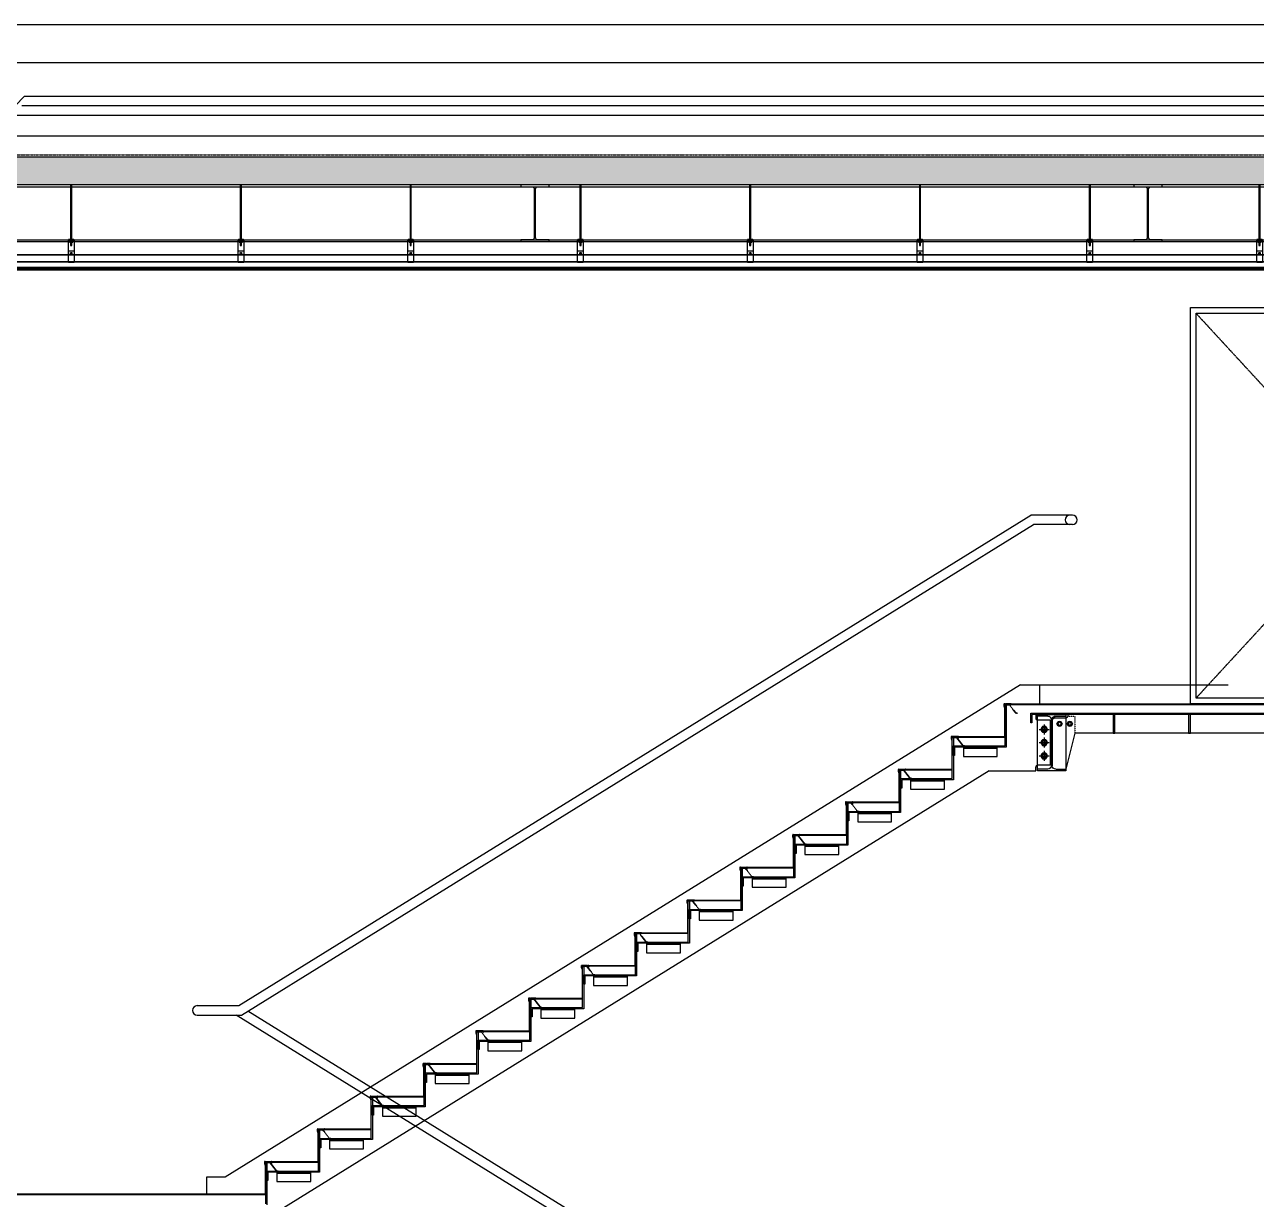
# Model space of a CAD drawing. Header units: millimetres. Extents: x 922366 to 1647943, y -534868 to 518781.
# Drawn here: x 1250830 to 1257360, y 188895 to 195122 of the extents above; entities that cross this region are included whole.
import ezdxf
from ezdxf.xclip import XClip

# ---------------------------------------------------------------- set-up
doc = ezdxf.new("R2010")
doc.units = ezdxf.units.MM
doc.header["$XCLIPFRAME"] = 0
for name, pattern in [('XR-SECTION$0$DASHED2', [0.375, 0.25, -0.125]), ('XR-SECTION$0$HID', [2.3, 1.5, -0.8]), ('XR-SECTION$0$HIDDEN', [0.375, 0.25, -0.125]), ('XR-SECTION$0$HIDDENX2', [0.75, 0.5, -0.25])]:
    doc.linetypes.add(name, pattern=pattern)
for name, color, linetype in [('XR-SECTION$0$01단열재', 55, 'Continuous'), ('XR-SECTION$0$01하지철물', 8, 'Continuous'), ('XR-SECTION$0$3', 3, 'Continuous'), ('XR-SECTION$0$6', 6, 'Continuous'), ('XR-SECTION$0$8', 8, 'Continuous'), ('XR-SECTION$0$A-6NONSLIP', 6, 'Continuous'), ('XR-SECTION$0$AA-ELEV-PCN9', 9, 'Continuous'), ('XR-SECTION$0$AA-SSXS', 6, 'Continuous'), ('XR-SECTION$0$B&G', 9, 'Continuous'), ('XR-SECTION$0$CEILING', 6, 'Continuous'), ('XR-SECTION$0$CON', 2, 'Continuous'), ('XR-SECTION$0$DIM', 7, 'Continuous'), ('XR-SECTION$0$ELE-6', 6, 'Continuous'), ('XR-SECTION$0$ELE-8', 8, 'Continuous'), ('XR-SECTION$0$FI', 6, 'Continuous'), ('XR-SECTION$0$HAT-254', 254, 'Continuous'), ('XR-SECTION$0$S-STEEL', 2, 'Continuous'), ('XR-SECTION$0$SEC-5', 6, 'Continuous'), ('XR-SECTION$0$STEEL', 4, 'Continuous'), ('XR-SECTION$0$X-ER', 15, 'XR-SECTION$0$ER-X'), ('XR-SECTION$0$하부기둥-1', 7, 'Continuous')]:
    doc.layers.add(name, color=color, linetype=linetype)
doc.styles.add('XR-SECTION$0$Standard', font='malgun.ttf')
doc.linetypes.add('XR-SECTION$0$ER-X', pattern='A,10,-0.8,["X",XR-SECTION$0$Standard,S=0.6,R=0,X=-0.15,Y=-0.3],-0.8', length=11.6)
doc.linetypes.add('XR-SECTION$0$INSUL150', pattern='A,0.00254,-2.54,[134,ltypeshp.shx,S=18.75,R=0,X=-2.54,Y=0],-69.92,[134,ltypeshp.shx,S=18.75,R=180,X=2.54,Y=0],-2.54', length=75.00254)

# ---------------------------------------------------------------- blocks, each defined once
blk = doc.blocks.new('XR-SECTION$0$non-slip')
at = {"layer": 'XR-SECTION$0$A-6NONSLIP', "color": 252}
blk.add_line((0, -1.4), (0, -1.9), dxfattribs=at)
blk.add_lwpolyline([(0, 0), (-2.9, 0), (-2.9, -10.7), (-1, -19.5), (0, -19.5), (-2, -10.7), (-2, -1), (0, -1)], dxfattribs=at)
for points in [[(-1, -1), (-1, -2.9, 0.414214), (1, -4.9), (32.2, -4.9, 0.414214), (34.1, -2.9), (34.1, -1), (34.1, -0.6, -0.387049), (36.3, -2), (36.3, -6.8), (37.1, -6.8), (37.1, -2, 0.399889), (33.2, 0)], [(1, -3.9, -0.571103), (1, -2), (10.7, -2), (10.7, -2.9), (13.7, -2.9), (13.7, -2), (21.5, -2), (21.5, -2.9), (24.4, -2.9), (24.4, -2), (32.2, -2, -0.473295), (32.2, -3.9)]]:
    blk.add_lwpolyline(points, format="xyb", dxfattribs=at)
blk.add_lwpolyline([(32.2, -3.9), (1, -3.9, -0.414214), (0, -2.9), (0, -1), (0, 0), (0, 1), (5.9, 1), (5.9, 0), (7.8, 0), (7.8, 1), (12.7, 1), (12.7, 1), (12.7, 0), (14.6, 0), (14.6, 1), (19.5, 1), (19.5, 0), (21.5, 0), (21.5, 1), (26.3, 1), (26.3, 0), (28.3, 0), (28.3, 1), (33.2, 1), (33.2, 0), (33.2, -2.9, -0.414214)], format="xyb", close=True, dxfattribs=at)
at = {"layer": 'XR-SECTION$0$A-6NONSLIP', "color": 252, "linetype": 'XR-SECTION$0$HIDDEN'}
blk.add_lwpolyline([(17.5, -4.9), (26, -4.9), (60.5, -49), (68.5, -49), (68.5, -50), (60, -50), (25.5, -5.9), (17.5, -5.9)], close=True, dxfattribs=at)
blk = doc.blocks.new('*U559')
at = {"layer": 'XR-SECTION$0$하부기둥-1', "color": 3, "linetype": 'ByBlock', "ltscale": 0.5}
for p, q in [((-21.3, 141), (-75, 141)), ((21.2, 141), (75, 141)), ((-3.3, 123), (-3.3, -123)), ((3.2, 123), (3.2, -123)), ((-21.3, -141), (-75, -141)), ((21.2, -141), (75, -141))]:
    blk.add_line(p, q, dxfattribs=at)
for points in [[(75, 141), (75, 150), (-75, 150), (-75, 141)], [(-75, -141), (-75, -150), (75, -150), (75, -141)]]:
    blk.add_lwpolyline(points, dxfattribs=at)
at = {"layer": 'XR-SECTION$0$하부기둥-1', "color": 3, "linetype": 'ByBlock', "ltscale": 0.1}
for centre, start, end in [((-21.3, 123), 0, 90), ((21.2, -123), 180, 270)]:
    blk.add_arc(centre, 18, start, end, dxfattribs=at)
at = {"layer": 'XR-SECTION$0$하부기둥-1', "color": 3, "linetype": 'ByBlock', "ltscale": 0.5}
for centre, start, end in [((21.2, 123), 90, 180), ((-21.3, -123), 270, 0)]:
    blk.add_arc(centre, 18, start, end, dxfattribs=at)
blk = doc.blocks.new('XR-SECTION$0$A$C312B4685')
at = {"color": 252, "linetype": 'Continuous'}
for p, q in [((-80, -107), (-80, -213)), ((-133, -160), (-27, -160)), ((-80, -247), (-80, -353)), ((-133, -300), (-27, -300)), ((-80, -387), (-80, -493)), ((-133, -440), (-27, -440))]:
    blk.add_line(p, q, dxfattribs=at)
for points in [[(-63, -130), (-97, -130), (-115, -160), (-97, -190), (-63, -190), (-45, -160)], [(-63, -270), (-97, -270), (-115, -300), (-97, -330), (-63, -330), (-45, -300)], [(-63, -410), (-97, -410), (-115, -440), (-97, -470), (-63, -470), (-45, -440)]]:
    blk.add_lwpolyline(points, close=True, dxfattribs=at)
for centre, radius in [((-80, -160), 30), ((-80, -160), 20), ((-80, -300), 30), ((-80, -300), 20), ((-80, -440), 30), ((-80, -440), 20)]:
    blk.add_circle(centre, radius, dxfattribs=at)
at = {"layer": 'XR-SECTION$0$B&G', "color": 252, "ltscale": 4}
for p, q in [((-170, 0), (-170, -40)), ((-170, -600), (-170, -560))]:
    blk.add_line(p, q, dxfattribs=at)
at = {"layer": 'XR-SECTION$0$CON', "color": 252, "ltscale": 10}
for p, q in [((-16, -60), (-150, -60)), ((-16, -60), (-16, -540)), ((-16, -540), (-150, -540))]:
    blk.add_line(p, q, dxfattribs=at)
at = {"layer": 'XR-SECTION$0$CON', "color": 252, "linetype": 'XR-SECTION$0$DASHED2', "ltscale": 100}
blk.add_line((-150, -540), (-150, -60), dxfattribs=at)
at = {"layer": 'XR-SECTION$0$CON', "color": 252, "ltscale": 10}
for centre, start, end in [((-150, -40), 180, 270), ((-150, -560), 90, 180)]:
    blk.add_arc(centre, 20, start, end, dxfattribs=at)
blk = doc.blocks.new('XR-SECTION$0$A$C4572204D')
at = {"layer": 'XR-SECTION$0$CON', "color": 252, "ltscale": 10}
blk.add_line((150, -582), (150, -18), dxfattribs=at)
blk.add_lwpolyline([(-246, -200), (-150, -582)], dxfattribs=at)
blk = doc.blocks.new('XR-SECTION$0$A$C1BF81989')
at = {"color": 252, "linetype": 'Continuous'}
for points in [[(-178, -76), (-206, -76), (-220, -100), (-206, -124), (-178, -124), (-164, -100)], [(-70, -76), (-98, -76), (-112, -100), (-98, -124), (-70, -124), (-56, -100)]]:
    blk.add_lwpolyline(points, close=True, dxfattribs=at)
for centre, radius in [((-192, -100), 24), ((-192, -100), 16), ((-84, -100), 24), ((-84, -100), 16)]:
    blk.add_circle(centre, radius, dxfattribs=at)
at = {"layer": 'XR-SECTION$0$B&G', "color": 252, "linetype": 'Continuous', "ltscale": 2}
for p, q in [((-170, 0), (-170, -20)), ((-150, -40), (-27, -40))]:
    blk.add_line(p, q, dxfattribs=at)
blk.add_arc((-150, -20), 20, 180, 270, dxfattribs=at)
at = {"layer": 'XR-SECTION$0$CON', "color": 252, "ltscale": 10}
blk.add_arc((-6, -18), 30, 180, 270, dxfattribs=at)
at = {"layer": 'XR-SECTION$0$DIM', "color": 252, "linetype": 'XR-SECTION$0$DASHED2', "ltscale": 0.1}
blk.add_lwpolyline([(-170, -18), (-246, -18), (-246, -200)], dxfattribs=at)
at = {"color": 252}
blk.add_blockref('XR-SECTION$0$A$C4572204D', (0, 0), dxfattribs=at)
blk = doc.blocks.new('XR-SECTION$0$stair1')
at = {"layer": 'XR-SECTION$0$ELE-8', "color": 252}
blk.add_line((-61.5, -61, 0), (-241.5, -61, 0), dxfattribs=at)
blk.add_lwpolyline([(-33.2, -3), (-283, -3)], dxfattribs=at)
blk.add_lwpolyline([(-61.5, -106), (-241.5, -106), (-241.5, -56), (-61.5, -56)], close=True, dxfattribs=at)
at = {"layer": 'XR-SECTION$0$FI', "color": 252}
for points in [[(-33.2, 0), (-283, 0)], [(0, 0), (0, -173.3)]]:
    blk.add_lwpolyline(points, dxfattribs=at)
at = {"layer": 'XR-SECTION$0$STEEL', "color": 252}
blk.add_lwpolyline([(-289, 168.3), (-289, -56), (-15, -56), (-15, -100), (-9, -100), (-9, -50), (-283, -50), (-283, 168.3)], close=True, dxfattribs=at)
at = {"layer": 'XR-SECTION$0$A-6NONSLIP', "color": 252, "extrusion": (0, 0, -1), "zscale": -1}
blk.add_blockref('XR-SECTION$0$non-slip', (0, 0), dxfattribs=at)
blk = doc.blocks.new('XR-SECTION$0$str-sec2')
at = {"layer": 'XR-SECTION$0$ELE-6', "color": 252}
for p, q in [((5825, 5300), (1608.8, 2690)), ((5658.4, 4844), (1458.3, 2244)), ((5658.4, 4844), (5905, 4844))]:
    blk.add_line(p, q, dxfattribs=at)
for points in [[(5825, 5300), (5925, 5300), (5925, 5200)], [(1608.8, 2690), (1508.8, 2690), (1508.8, 2600)]]:
    blk.add_lwpolyline(points, dxfattribs=at)
at = {"layer": 'XR-SECTION$0$ELE-8', "color": 252}
for points in [[(5777.1, 5197), (8269, 5197)], [(1823, 2597), (-69, 2597)]]:
    blk.add_lwpolyline(points, dxfattribs=at)
blk.add_lwpolyline([(6065, 4844), (5915, 4844), (5915, 5144), (6065, 5144)], close=True, dxfattribs=at)
at = {"layer": 'XR-SECTION$0$FI', "color": 252}
for points in [[(5740, 5200), (8269, 5200)], [(5740, 5200), (5740, 5026.7)], [(6020, 5200), (8275, 5200)], [(1820, 2600), (-69, 2600)]]:
    blk.add_lwpolyline(points, dxfattribs=at)
at = {"layer": 'XR-SECTION$0$STEEL', "color": 252}
blk.add_line((8002, 5044), (6113, 5044), dxfattribs=at)
for points in [[(8275, 5144), (5885, 5144), (5885, 5100), (5879, 5100), (5879, 5150), (8269, 5150), (8269, 5200)], [(1823, 2550), (1823, 2768.4), (1829, 2768.4), (1829, 2544)]]:
    blk.add_lwpolyline(points, dxfattribs=at)
for points in [[(6315, 5144), (6315, 5044), (6325, 5044), (6325, 5144)], [(6715, 5144), (6715, 5044), (6725, 5044), (6725, 5144)]]:
    blk.add_lwpolyline(points, close=True, dxfattribs=at)
at = {"color": 252, "yscale": 0.5, "zscale": 0.5}
for name, xscale in [('XR-SECTION$0$A$C312B4685', 0.5), ('XR-SECTION$0$A$C1BF81989', -0.5)]:
    blk.add_blockref(name, (5990, 5144), dxfattribs=dict(at, xscale=xscale))
at = {"layer": 'XR-SECTION$0$A-6NONSLIP', "color": 252}
blk.add_blockref('XR-SECTION$0$non-slip', (5740, 5200), dxfattribs=at)
at = {"layer": 'XR-SECTION$0$CON', "color": 252, "xscale": -1}
for p in [(5460, 5026.7), (5180, 4853.3), (4900, 4680), (4620, 4506.7), (4340, 4333.4), (4060, 4160), (3780, 3986.7), (3500, 3813.4), (3220, 3640), (2940, 3466.7), (2660, 3293.4), (2380, 3120), (2100, 2946.7), (1820, 2773.4)]:
    blk.add_blockref('XR-SECTION$0$stair1', p, dxfattribs=at)
at = {"layer": 'XR-SECTION$0$STEEL', "color": 252, "ltscale": 100, "xscale": -1}
blk.add_blockref('*U559', (5990, 4994), dxfattribs=at)
blk = doc.blocks.new('*U250')
at = {"layer": 'XR-SECTION$0$STEEL', "color": 252}
blk.add_lwpolyline([(-16.25, -9, -0.4142136), (-3.25, -22), (-3.25, -278, -0.4142136), (-16.25, -291), (-75, -291), (-75, -300), (75, -300), (75, -291), (16.25, -291, -0.4142136), (3.25, -278), (3.25, -22, -0.4142136), (16.25, -9), (75, -9), (75, 0), (-75, 0), (-75, -9)], format="xyb", close=True, dxfattribs=at)
blk = doc.blocks.new('XR-SECTION$0$dr-pn')
at = {"layer": 'XR-SECTION$0$AA-ELEV-PCN9', "color": 252}
for points in [[(0, 2100), (0, 0), (1000, 0), (1000, 2100)], [(30, 2070), (30, 30), (970, 30), (970, 2070)]]:
    blk.add_lwpolyline(points, close=True, dxfattribs=at)
at = {"layer": 'XR-SECTION$0$AA-ELEV-PCN9', "color": 252, "linetype": 'XR-SECTION$0$HIDDENX2'}
blk.add_lwpolyline([(970, 2070), (30, 1050), (970, 30)], dxfattribs=at)
blk = doc.blocks.new('*U400')
at = {"color": 252}
for p, q in [((326.1, 66), (326.1, 26)), ((326.1, 66), (7740.1, 66)), ((839.9, 84), (809.9, 84)), ((831.8, 72), (818, 72)), ((824.9, 78.2), (824.9, 65.8)), ((1739.9, 84), (1709.9, 84)), ((1731.8, 72), (1718, 72)), ((1724.9, 78.2), (1724.9, 65.8)), ((2639.9, 84), (2609.9, 84)), ((2631.8, 72), (2618, 72)), ((2624.9, 78.2), (2624.9, 65.8)), ((3539.9, 84), (3509.9, 84)), ((3531.8, 72), (3518, 72)), ((3524.9, 78.2), (3524.9, 65.8)), ((4439.9, 84), (4409.9, 84)), ((4431.8, 72), (4418, 72)), ((4424.9, 78.2), (4424.9, 65.8)), ((5339.9, 84), (5309.9, 84)), ((5331.8, 72), (5318, 72)), ((5324.9, 78.2), (5324.9, 65.8)), ((6239.9, 84), (6209.9, 84)), ((6231.8, 72), (6218, 72)), ((6224.9, 78.2), (6224.9, 65.8)), ((7139.9, 84), (7109.9, 84)), ((7131.8, 72), (7118, 72)), ((7124.9, 78.2), (7124.9, 65.8)), ((7740.1, 66), (7740.1, 26)), ((303.7, 11), (315.5, 11)), ((326.1, 63), (7740.1, 63)), ((326.1, 29), (7740.1, 29)), ((326.1, 26), (7740.1, 26)), ((7762.5, 11), (7750.7, 11)), ((336.1, -1), (7730.1, -1)), ((336.1, -16), (336.1, -1)), ((336.1, -8), (7730.1, -8)), ((336.1, -16), (7730.1, -16)), ((7730.1, -16), (7730.1, -1))]:
    blk.add_line(p, q, dxfattribs=at)
for points in [[(821.5, 434), (821.5, 113.9), (828.2, 113.9), (828.2, 434)], [(1721.5, 434), (1721.5, 113.9), (1728.2, 113.9), (1728.2, 434)], [(2621.5, 434), (2621.5, 113.9), (2628.2, 113.9), (2628.2, 434)], [(3521.5, 434), (3521.5, 113.9), (3528.2, 113.9), (3528.2, 434)], [(4421.5, 434), (4421.5, 113.9), (4428.2, 113.9), (4428.2, 434)], [(5321.5, 434), (5321.5, 113.9), (5328.2, 113.9), (5328.2, 434)], [(6221.5, 434), (6221.5, 113.9), (6228.2, 113.9), (6228.2, 434)], [(7121.5, 434), (7121.5, 113.9), (7128.2, 113.9), (7128.2, 434)], [(839.9, 143), (838.6, 145), (811.2, 145), (809.9, 143), (809.9, 138), (811.2, 136), (838.6, 136), (839.9, 138), (809.9, 138)], [(816.1, 136), (816.1, 131), (833.7, 131), (833.7, 136)], [(1739.9, 143), (1738.6, 145), (1711.2, 145), (1709.9, 143), (1709.9, 138), (1711.2, 136), (1738.6, 136), (1739.9, 138), (1709.9, 138)], [(1716.1, 136), (1716.1, 131), (1733.7, 131), (1733.7, 136)], [(2639.9, 143), (2638.6, 145), (2611.2, 145), (2609.9, 143), (2609.9, 138), (2611.2, 136), (2638.6, 136), (2639.9, 138), (2609.9, 138)], [(2616.1, 136), (2616.1, 131), (2633.7, 131), (2633.7, 136)], [(3539.9, 143), (3538.6, 145), (3511.2, 145), (3509.9, 143), (3509.9, 138), (3511.2, 136), (3538.6, 136), (3539.9, 138), (3509.9, 138)], [(3516.1, 136), (3516.1, 131), (3533.7, 131), (3533.7, 136)], [(4439.9, 143), (4438.6, 145), (4411.2, 145), (4409.9, 143), (4409.9, 138), (4411.2, 136), (4438.6, 136), (4439.9, 138), (4409.9, 138)], [(4416.1, 136), (4416.1, 131), (4433.7, 131), (4433.7, 136)], [(5339.9, 143), (5338.6, 145), (5311.2, 145), (5309.9, 143), (5309.9, 138), (5311.2, 136), (5338.6, 136), (5339.9, 138), (5309.9, 138)], [(5316.1, 136), (5316.1, 131), (5333.7, 131), (5333.7, 136)], [(6239.9, 143), (6238.6, 145), (6211.2, 145), (6209.9, 143), (6209.9, 138), (6211.2, 136), (6238.6, 136), (6239.9, 138), (6209.9, 138)], [(6216.1, 136), (6216.1, 131), (6233.7, 131), (6233.7, 136)], [(7139.9, 143), (7138.6, 145), (7111.2, 145), (7109.9, 143), (7109.9, 138), (7111.2, 136), (7138.6, 136), (7139.9, 138), (7109.9, 138)], [(7116.1, 136), (7116.1, 131), (7133.7, 131), (7133.7, 136)]]:
    blk.add_lwpolyline(points, dxfattribs=at)
for points in [[(809.9, 143), (839.9, 143), (839.9, 24), (809.9, 24)], [(1709.9, 143), (1739.9, 143), (1739.9, 24), (1709.9, 24)], [(2609.9, 143), (2639.9, 143), (2639.9, 24), (2609.9, 24)], [(3509.9, 143), (3539.9, 143), (3539.9, 24), (3509.9, 24)], [(4409.9, 143), (4439.9, 143), (4439.9, 24), (4409.9, 24)], [(5309.9, 143), (5339.9, 143), (5339.9, 24), (5309.9, 24)], [(6209.9, 143), (6239.9, 143), (6239.9, 24), (6209.9, 24)], [(7109.9, 143), (7139.9, 143), (7139.9, 24), (7109.9, 24)], [(333.1, -19), (352.1, -19), (352.1, -22), (330.1, -22), (330.1, 0), (308.1, 0), (308.1, 22), (311.1, 22), (311.1, 3), (333.1, 3)], [(7733.1, -19), (7714.1, -19), (7714.1, -22), (7736.1, -22), (7736.1, 0), (7758.1, 0), (7758.1, 22), (7755.1, 22), (7755.1, 3), (7733.1, 3)]]:
    blk.add_lwpolyline(points, close=True, dxfattribs=at)
for centre, radius in [((824.9, 72), 4.25), ((824.9, 72), 3.25), ((1724.9, 72), 4.25), ((1724.9, 72), 3.25), ((2624.9, 72), 4.25), ((2624.9, 72), 3.25), ((3524.9, 72), 4.25), ((3524.9, 72), 3.25), ((4424.9, 72), 4.25), ((4424.9, 72), 3.25), ((5324.9, 72), 4.25), ((5324.9, 72), 3.25), ((6224.9, 72), 4.25), ((6224.9, 72), 3.25), ((7124.9, 72), 4.25), ((7124.9, 72), 3.25)]:
    blk.add_circle(centre, radius, dxfattribs=at)
blk = doc.blocks.new('XR-SECTION')
at = {"layer": 'XR-SECTION$0$HAT-254'}
h = blk.add_hatch(color=8, dxfattribs=at)
h.dxf.hatch_style = 1
h.paths.add_polyline_path([(267725, 39893.637), (267725, 40043.637), (267600, 40043.637), (267600, 40563.637), (267450, 40563.637), (267450, 40043.637), (259435, 40043.637), (259435, 40563.637), (259285, 40563.637), (259285, 40043.637), (259185, 40043.637), (259185, 39893.637)])
at = {"layer": 'XR-SECTION$0$01단열재', "color": 8, "linetype": 'XR-SECTION$0$INSUL150', "ltscale": 0.014}
blk.add_line((259445, 40153.637), (267450, 40153.637), dxfattribs=at)
at = {"layer": 'XR-SECTION$0$01하지철물', "color": 8}
for p, q in [((259525, 39884.637), (267385, 39884.637)), ((259525, 39602.637), (267500, 39602.637)), ((259525, 39593.637), (267500, 39593.637))]:
    blk.add_line(p, q, dxfattribs=at)
at = {"layer": 'XR-SECTION$0$3', "color": 8}
for p, q in [((259945, 40313.637), (259995, 40363.637)), ((259995, 40363.637), (266890, 40363.637))]:
    blk.add_line(p, q, dxfattribs=at)
at = {"layer": 'XR-SECTION$0$6', "color": 8, "linetype": 'XR-SECTION$0$HID'}
blk.add_line((259475, 40053.637), (267450, 40053.637), dxfattribs=at)
at = {"layer": 'XR-SECTION$0$8', "color": 8}
for p, q in [((258920, 40743.637), (267965, 40743.637)), ((259515, 40543.637), (267400, 40543.637))]:
    blk.add_line(p, q, dxfattribs=at)
at = {"layer": 'XR-SECTION$0$AA-ELEV-PCN9', "color": 8}
blk.add_line((265375.032, 37243.637), (266375, 37243.637), dxfattribs=at)
at = {"layer": 'XR-SECTION$0$AA-SSXS', "color": 8}
for p, q in [((261129.919, 35543.637), (265330, 38143.637)), ((265550, 38143.637), (265330, 38143.637)), ((261144.143, 35493.637), (265344.223, 38093.637)), ((265550, 38093.637), (265344.223, 38093.637)), ((260910, 35543.637), (261129.919, 35543.637)), ((260910, 35493.637), (261144.143, 35493.637)), ((265282.343, 32914.384), (261115.777, 35493.637)), ((265330.081, 32943.637), (261177.457, 35514.26))]:
    blk.add_line(p, q, dxfattribs=at)
for centre, start, end in [((265536.857, 38118.597), 90, 270), ((265550, 38118.637), 270, 90), ((260910, 35518.637), 90, 270)]:
    blk.add_arc(centre, 25, start, end, dxfattribs=at)
at = {"layer": 'XR-SECTION$0$CON', "color": 8}
for points in [[(259435, 40563.637), (259435, 40043.637), (267450, 40043.637)], [(267725, 39893.637), (259185, 39893.637)]]:
    blk.add_lwpolyline(points, dxfattribs=at)
at = {"layer": 'XR-SECTION$0$SEC-5', "color": 8}
blk.add_line((259445, 40263.637), (267450, 40263.637), dxfattribs=at)
at = {"layer": 'XR-SECTION$0$X-ER', "color": 8, "ltscale": 0.5}
blk.add_lwpolyline([(266904.645, 40313.637), (259980.355, 40313.637)], dxfattribs=at)
at = {"layer": 'XR-SECTION$0$AA-ELEV-PCN9', "color": 8, "xscale": -1}
blk.add_blockref('XR-SECTION$0$dr-pn', (267175, 37143.637), dxfattribs=at)
at = {"layer": 'XR-SECTION$0$CEILING', "color": 8, "lineweight": -3}
blk.add_blockref('*U400', (259416.864, 39459.637), dxfattribs=at)
at = {"layer": 'XR-SECTION$0$CON', "color": 8}
blk.add_blockref('XR-SECTION$0$str-sec2', (259450, 31943.637), dxfattribs=at)
at = {"layer": 'XR-SECTION$0$S-STEEL', "color": 8}
for p in [(262700, 39893.637), (265950, 39893.637)]:
    blk.add_blockref('*U250', p, dxfattribs=at)

msp = doc.modelspace()

# ---------------------------------------------------------------- block references
ref = msp.add_blockref('XR-SECTION', (990835, 154378.4))
XClip(ref).set_block_clipping_path([(206242.8352452423, 20890.304656419), (289034.4951767688, 43917.4244884686)])

doc.saveas('drawing.dxf')
